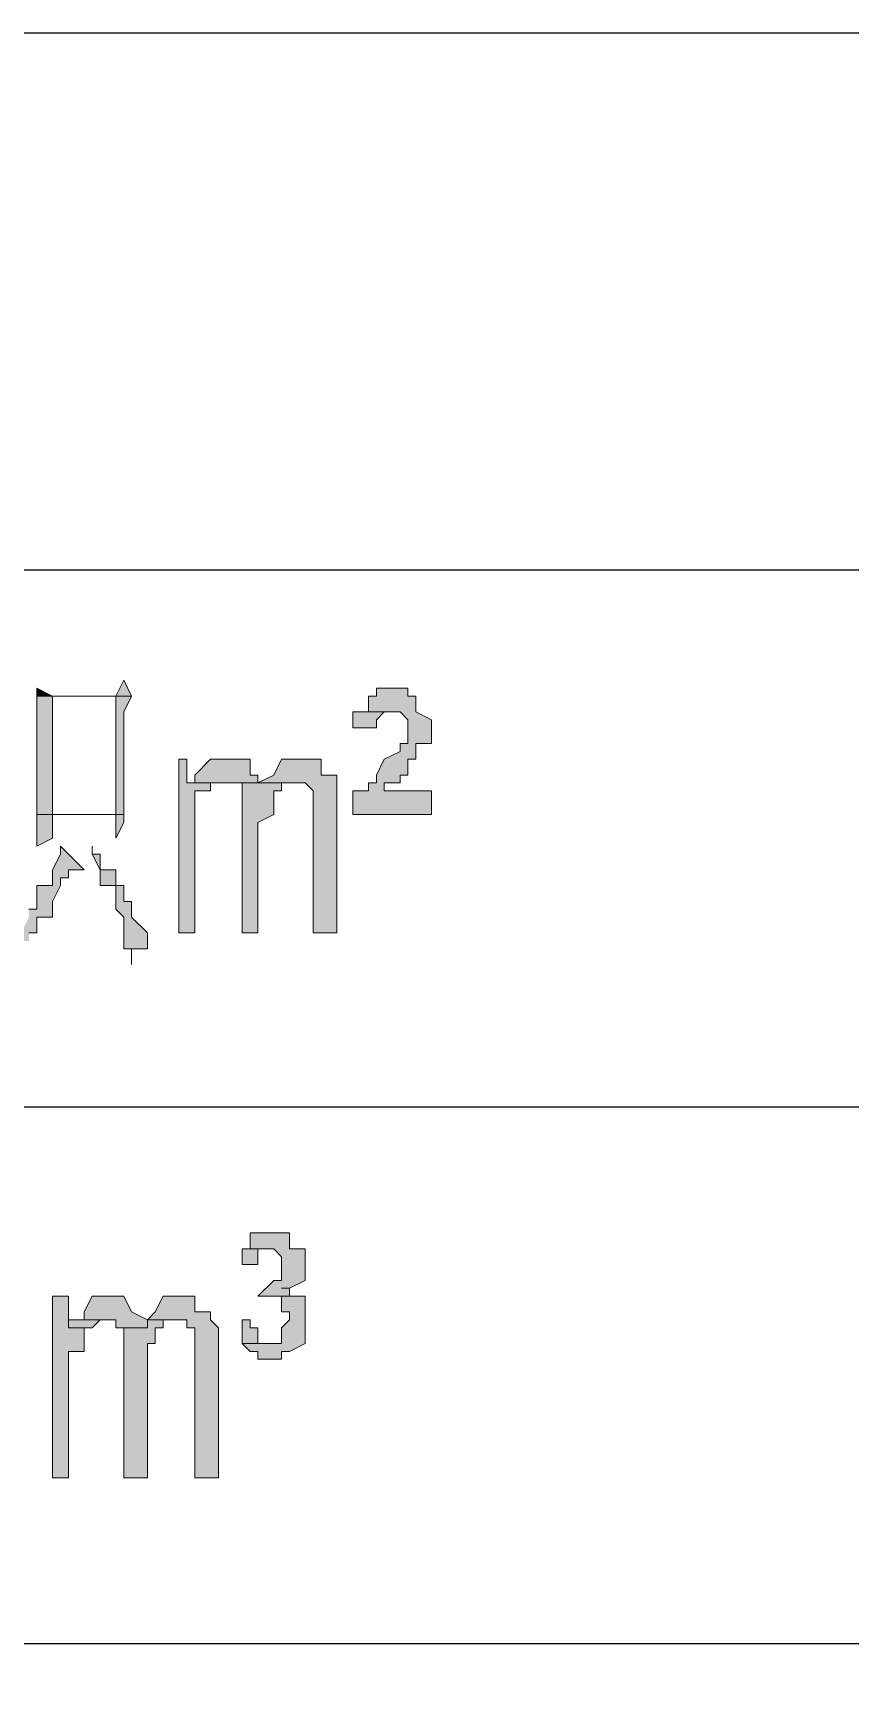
# Model space of a CAD drawing. Header units: millimetres. Extents: x 20 to 821, y 1 to 1134.
# Drawn here: x 720.99 to 739.62, y 1096.07 to 1133.6 of the extents above; entities that cross this region are included whole.
import ezdxf

# ---------------------------------------------------------------- set-up
doc = ezdxf.new("R2010")
doc.units = ezdxf.units.MM
doc.layers.add('1', color=7, linetype='Continuous')

msp = doc.modelspace()

# ---------------------------------------------------------------- hatches: boundary and pattern name
h = msp.add_hatch(color=0)
h.dxf.hatch_style = 2
h.paths.add_polyline_path([(723.06, 1118.841732), (722.88, 1118.481732), (721.08, 1118.481732), (721.08, 1118.121732), (721.08, 1115.781732), (722.88, 1115.781732), (722.88, 1115.241732), (723.06, 1115.601732), (723.06, 1115.781732), (721.44, 1115.781732), (721.44, 1118.481732), (723.24, 1118.481732)])
h = msp.add_hatch(color=0)
h.dxf.hatch_style = 2
h.paths.add_polyline_path([(721.08, 1118.661732), (721.08, 1118.481732), (721.44, 1118.481732)])
h = msp.add_hatch(color=0)
h.dxf.hatch_style = 2
h.paths.add_polyline_path([(723.24, 1118.481732), (722.88, 1118.481732), (722.88, 1115.781732), (721.44, 1115.781732), (723.06, 1115.781732), (723.06, 1118.121732)])
h = msp.add_hatch(color=0)
h.dxf.hatch_style = 2
h.paths.add_polyline_path([(729, 1118.661732), (728.82, 1118.661732), (728.82, 1118.481732), (728.64, 1118.481732), (728.64, 1118.121732), (729.36, 1118.121732), (729.54, 1117.941732), (729.54, 1117.401732), (729.36, 1117.401732), (729.36, 1117.221732), (729, 1117.041732), (728.82, 1116.681732), (728.82, 1116.501732), (728.64, 1116.501732), (728.64, 1116.321732), (728.28, 1116.321732), (728.28, 1115.781732), (730.08, 1115.781732), (730.08, 1116.321732), (729, 1116.321732), (729, 1116.501732), (729.36, 1116.501732), (729.36, 1116.681732), (729.54, 1116.681732), (729.54, 1117.041732), (729.72, 1117.041732), (729.72, 1117.401732), (730.08, 1117.401732), (730.08, 1117.941732), (729.72, 1118.121732), (729.72, 1118.481732), (729.54, 1118.481732), (729.54, 1118.661732), (729.36, 1118.661732)])
h = msp.add_hatch(color=0)
h.dxf.hatch_style = 2
h.paths.add_polyline_path([(728.64, 1118.121732), (728.28, 1118.121732), (728.28, 1117.941732), (728.28, 1117.761732), (728.82, 1117.761732), (728.82, 1117.941732), (729, 1118.121732)])
h = msp.add_hatch(color=0)
h.dxf.hatch_style = 2
h.paths.add_polyline_path([(724.5, 1117.041732), (724.32, 1117.041732), (724.32, 1113.081732), (724.68, 1113.081732), (724.68, 1115.061732), (724.68, 1116.321732), (725.04, 1116.321732), (725.04, 1116.501732), (724.5, 1116.501732)])
h = msp.add_hatch(color=0)
h.dxf.hatch_style = 2
h.paths.add_polyline_path([(725.4, 1117.041732), (725.04, 1117.041732), (724.68, 1116.681732), (724.68, 1116.501732), (725.22, 1116.501732), (726.12, 1116.501732), (726.12, 1116.681732), (725.94, 1116.681732), (725.94, 1117.041732)])
h = msp.add_hatch(color=0)
h.dxf.hatch_style = 2
h.paths.add_polyline_path([(727.2, 1117.041732), (726.66, 1117.041732), (726.48, 1116.681732), (726.12, 1116.501732), (727.2, 1116.501732), (727.38, 1116.321732), (727.38, 1113.081732), (727.92, 1113.081732), (727.92, 1116.321732), (727.92, 1116.501732), (727.92, 1116.681732), (727.56, 1116.681732), (727.56, 1117.041732), (727.38, 1117.041732)])
h = msp.add_hatch(color=0)
h.dxf.hatch_style = 2
h.paths.add_polyline_path([(724.68, 1116.501732), (724.5, 1116.501732), (725.04, 1116.501732), (725.22, 1116.501732)])
h = msp.add_hatch(color=0)
h.dxf.hatch_style = 2
h.paths.add_polyline_path([(726.12, 1116.501732), (725.76, 1116.501732), (725.76, 1116.321732), (725.76, 1113.081732), (726.12, 1113.081732), (726.12, 1115.601732), (726.48, 1115.781732), (726.48, 1116.321732), (726.66, 1116.321732), (726.66, 1116.501732), (726.84, 1116.501732)])
h = msp.add_hatch(color=0)
h.dxf.hatch_style = 2
h.paths.add_polyline_path([(721.08, 1115.781732), (721.08, 1115.061732), (721.44, 1115.241732), (721.44, 1115.781732), (722.88, 1115.781732)])
h = msp.add_hatch(color=0)
h.dxf.hatch_style = 2
h.paths.add_polyline_path([(721.62, 1115.061732), (721.62, 1114.881732), (721.44, 1114.521732), (721.44, 1114.161732), (721.08, 1114.161732), (721.08, 1113.621732), (720.9, 1113.621732), (720.9, 1113.441732), (720.72, 1113.081732), (720.72, 1112.901732), (720.36, 1112.901732), (720.36, 1112.721732), (720.18, 1112.361732), (720.36, 1112.361732), (720.36, 1112.721732), (720.72, 1112.721732), (720.72, 1112.901732), (720.9, 1112.901732), (720.9, 1113.081732), (721.08, 1113.081732), (721.08, 1113.441732), (721.44, 1113.441732), (721.44, 1113.621732), (721.44, 1113.801732), (721.62, 1114.161732), (721.62, 1114.341732), (721.8, 1114.341732), (721.8, 1114.521732), (722.16, 1114.521732)])
h = msp.add_hatch(color=0)
h.dxf.hatch_style = 2
h.paths.add_polyline_path([(722.34, 1115.061732), (722.34, 1114.881732), (722.52, 1114.521732), (722.52, 1114.161732), (722.88, 1114.161732), (722.88, 1113.621732), (723.06, 1113.441732), (723.06, 1112.721732), (723.24, 1112.721732), (723.24, 1112.361732), (723.24, 1112.721732), (723.6, 1112.721732), (723.6, 1112.901732), (723.6, 1113.081732), (723.24, 1113.441732), (723.24, 1113.801732), (723.06, 1113.801732), (723.06, 1114.161732), (722.88, 1114.161732), (722.88, 1114.521732), (722.52, 1114.521732), (722.52, 1114.881732), (722.34, 1114.881732)])
h = msp.add_hatch(color=0)
h.dxf.hatch_style = 2
h.paths.add_polyline_path([(726.48, 1106.241732), (725.94, 1106.241732), (725.94, 1105.881732), (725.76, 1105.881732), (726.48, 1105.881732), (726.66, 1105.701732), (726.66, 1105.161732), (726.48, 1105.161732), (726.12, 1104.801732), (727.2, 1104.801732), (726.84, 1104.801732), (726.84, 1104.981732), (726.66, 1104.981732), (726.84, 1104.981732), (727.2, 1105.161732), (727.2, 1105.881732), (726.84, 1105.881732), (726.84, 1106.241732), (726.66, 1106.241732)])
h = msp.add_hatch(color=0)
h.dxf.hatch_style = 2
h.paths.add_polyline_path([(725.76, 1105.881732), (725.76, 1105.521732), (725.94, 1105.521732), (726.12, 1105.521732), (726.12, 1105.701732), (726.12, 1105.881732), (726.48, 1105.881732)])
h = msp.add_hatch(color=0)
h.dxf.hatch_style = 2
h.paths.add_polyline_path([(721.8, 1104.801732), (721.44, 1104.801732), (721.44, 1100.661732), (721.8, 1100.661732), (721.8, 1102.821732), (721.8, 1103.541732), (722.16, 1103.541732), (722.16, 1104.081732), (722.34, 1104.081732), (721.8, 1104.081732)])
h = msp.add_hatch(color=0)
h.dxf.hatch_style = 2
h.paths.add_polyline_path([(722.88, 1104.801732), (722.34, 1104.801732), (722.16, 1104.441732), (722.16, 1104.261732), (721.8, 1104.261732), (722.88, 1104.261732), (722.88, 1104.081732), (723.6, 1104.081732), (723.6, 1104.261732), (723.24, 1104.441732), (723.06, 1104.801732)])
h = msp.add_hatch(color=0)
h.dxf.hatch_style = 2
h.paths.add_polyline_path([(724.32, 1104.801732), (723.96, 1104.801732), (723.78, 1104.441732), (723.6, 1104.261732), (724.5, 1104.261732), (724.5, 1104.081732), (724.68, 1104.081732), (724.68, 1103.721732), (724.68, 1100.661732), (725.22, 1100.661732), (725.22, 1104.081732), (725.04, 1104.261732), (725.04, 1104.441732), (724.68, 1104.441732), (724.68, 1104.801732), (724.5, 1104.801732)])
h = msp.add_hatch(color=0)
h.dxf.hatch_style = 2
h.paths.add_polyline_path([(727.2, 1104.801732), (726.48, 1104.801732), (726.66, 1104.801732), (726.66, 1104.441732), (726.84, 1104.441732), (726.84, 1104.261732), (726.66, 1104.081732), (726.66, 1103.721732), (726.48, 1103.721732), (725.76, 1103.721732), (725.94, 1103.541732), (726.12, 1103.541732), (726.12, 1103.361732), (726.66, 1103.361732), (726.66, 1103.541732), (726.84, 1103.541732), (727.2, 1103.721732)])
h = msp.add_hatch(color=0)
h.dxf.hatch_style = 2
h.paths.add_polyline_path([(721.8, 1104.261732), (721.8, 1104.081732), (722.34, 1104.081732), (722.52, 1104.261732)])
h = msp.add_hatch(color=0)
h.dxf.hatch_style = 2
h.paths.add_polyline_path([(723.6, 1104.261732), (723.6, 1104.081732), (722.88, 1104.081732), (723.06, 1104.081732), (723.06, 1103.721732), (723.06, 1100.661732), (723.6, 1100.661732), (723.6, 1103.721732), (723.78, 1103.721732), (723.78, 1104.081732), (723.96, 1104.081732), (723.96, 1104.261732), (724.32, 1104.261732)])
h = msp.add_hatch(color=0)
h.dxf.hatch_style = 2
h.paths.add_polyline_path([(725.94, 1104.261732), (725.76, 1104.261732), (725.76, 1104.081732), (725.76, 1103.721732), (726.48, 1103.721732), (726.12, 1103.721732), (726.12, 1104.081732), (725.94, 1104.081732)])

# ---------------------------------------------------------------- linework, layer by layer
at = {"layer": '1', "color": 0, "lineweight": 25}
for points in [[(20.16, 1133.601732), (821.16, 1133.601732), (821.16, 0.501732), (20.16, 0.501732), (20.16, 1133.601732)], [(557.64, 1133.601732), (821.16, 1133.601732)], [(557.64, 1121.361732), (821.16, 1121.361732)], [(557.64, 1109.121732), (821.16, 1109.121732)], [(557.64, 1096.881732), (821.16, 1096.881732)]]:
    msp.add_lwpolyline(points, dxfattribs=at)
at = {"layer": '1', "color": 0, "lineweight": 5}
for points in [[(723.06, 1118.841732), (722.88, 1118.481732), (721.08, 1118.481732), (721.08, 1118.121732), (721.08, 1115.781732), (722.88, 1115.781732), (722.88, 1115.241732), (723.06, 1115.601732), (723.06, 1115.781732), (721.44, 1115.781732), (721.44, 1118.481732), (723.24, 1118.481732), (723.06, 1118.841732)], [(721.08, 1118.661732), (721.08, 1118.481732), (721.44, 1118.481732), (721.08, 1118.661732)], [(723.24, 1118.481732), (722.88, 1118.481732), (722.88, 1115.781732), (721.44, 1115.781732), (723.06, 1115.781732), (723.06, 1118.121732), (723.24, 1118.481732)], [(729, 1118.661732), (728.82, 1118.661732), (728.82, 1118.481732), (728.64, 1118.481732), (728.64, 1118.121732), (729.36, 1118.121732), (729.54, 1117.941732), (729.54, 1117.401732), (729.36, 1117.401732), (729.36, 1117.221732), (729, 1117.041732), (728.82, 1116.681732), (728.82, 1116.501732), (728.64, 1116.501732), (728.64, 1116.321732), (728.28, 1116.321732), (728.28, 1115.781732), (730.08, 1115.781732), (730.08, 1116.321732), (729, 1116.321732), (729, 1116.501732), (729.36, 1116.501732), (729.36, 1116.681732), (729.54, 1116.681732), (729.54, 1117.041732), (729.72, 1117.041732), (729.72, 1117.401732), (730.08, 1117.401732), (730.08, 1117.941732), (729.72, 1118.121732), (729.72, 1118.481732), (729.54, 1118.481732), (729.54, 1118.661732), (729.36, 1118.661732), (729, 1118.661732)], [(728.64, 1118.121732), (728.28, 1118.121732), (728.28, 1117.941732), (728.28, 1117.761732), (728.82, 1117.761732), (728.82, 1117.941732), (729, 1118.121732), (728.64, 1118.121732)], [(724.5, 1117.041732), (724.32, 1117.041732), (724.32, 1113.081732), (724.68, 1113.081732), (724.68, 1115.061732), (724.68, 1116.321732), (725.04, 1116.321732), (725.04, 1116.501732), (724.5, 1116.501732), (724.5, 1117.041732)], [(725.4, 1117.041732), (725.04, 1117.041732), (724.68, 1116.681732), (724.68, 1116.501732), (725.22, 1116.501732), (726.12, 1116.501732), (726.12, 1116.681732), (725.94, 1116.681732), (725.94, 1117.041732), (725.4, 1117.041732)], [(727.2, 1117.041732), (726.66, 1117.041732), (726.48, 1116.681732), (726.12, 1116.501732), (727.2, 1116.501732), (727.38, 1116.321732), (727.38, 1113.081732), (727.92, 1113.081732), (727.92, 1116.321732), (727.92, 1116.501732), (727.92, 1116.681732), (727.56, 1116.681732), (727.56, 1117.041732), (727.38, 1117.041732), (727.2, 1117.041732)], [(724.68, 1116.501732), (724.5, 1116.501732), (725.04, 1116.501732), (725.22, 1116.501732), (724.68, 1116.501732)], [(726.12, 1116.501732), (725.76, 1116.501732), (725.76, 1116.321732), (725.76, 1113.081732), (726.12, 1113.081732), (726.12, 1115.601732), (726.48, 1115.781732), (726.48, 1116.321732), (726.66, 1116.321732), (726.66, 1116.501732), (726.84, 1116.501732), (726.12, 1116.501732)], [(721.08, 1115.781732), (721.08, 1115.061732), (721.44, 1115.241732), (721.44, 1115.781732), (722.88, 1115.781732), (721.08, 1115.781732)], [(721.62, 1115.061732), (721.62, 1114.881732), (721.44, 1114.521732), (721.44, 1114.161732), (721.08, 1114.161732), (721.08, 1113.621732), (720.9, 1113.621732)], [(720.9, 1113.081732), (721.08, 1113.081732), (721.08, 1113.441732), (721.44, 1113.441732), (721.44, 1113.621732), (721.44, 1113.801732), (721.62, 1114.161732), (721.62, 1114.341732), (721.8, 1114.341732), (721.8, 1114.521732), (722.16, 1114.521732), (721.62, 1115.061732)], [(722.34, 1115.061732), (722.34, 1114.881732), (722.52, 1114.521732), (722.52, 1114.161732), (722.88, 1114.161732), (722.88, 1113.621732), (723.06, 1113.441732), (723.06, 1112.721732), (723.24, 1112.721732), (723.24, 1112.361732), (723.24, 1112.721732), (723.6, 1112.721732), (723.6, 1112.901732), (723.6, 1113.081732), (723.24, 1113.441732), (723.24, 1113.441732), (723.24, 1113.801732), (723.06, 1113.801732), (723.06, 1114.161732), (722.88, 1114.161732), (722.88, 1114.521732), (722.52, 1114.521732), (722.52, 1114.881732), (722.34, 1114.881732), (722.34, 1115.061732)], [(726.48, 1106.241732), (725.94, 1106.241732), (725.94, 1105.881732), (725.76, 1105.881732), (726.48, 1105.881732), (726.66, 1105.701732), (726.66, 1105.161732), (726.48, 1105.161732), (726.12, 1104.801732), (727.2, 1104.801732), (726.84, 1104.801732), (726.84, 1104.981732), (726.66, 1104.981732), (726.84, 1104.981732), (727.2, 1105.161732), (727.2, 1105.881732), (726.84, 1105.881732), (726.84, 1106.241732), (726.66, 1106.241732), (726.48, 1106.241732)], [(725.76, 1105.881732), (725.76, 1105.521732), (725.94, 1105.521732), (726.12, 1105.521732), (726.12, 1105.701732), (726.12, 1105.881732), (726.48, 1105.881732), (725.76, 1105.881732)], [(721.8, 1104.801732), (721.44, 1104.801732), (721.44, 1100.661732), (721.8, 1100.661732), (721.8, 1102.821732), (721.8, 1103.541732), (722.16, 1103.541732), (722.16, 1104.081732), (722.34, 1104.081732), (721.8, 1104.081732), (721.8, 1104.801732)], [(722.88, 1104.801732), (722.34, 1104.801732), (722.16, 1104.441732), (722.16, 1104.261732), (721.8, 1104.261732), (722.88, 1104.261732), (722.88, 1104.081732), (723.6, 1104.081732), (723.6, 1104.261732), (723.24, 1104.441732), (723.06, 1104.801732), (722.88, 1104.801732)], [(724.32, 1104.801732), (723.96, 1104.801732), (723.78, 1104.441732), (723.6, 1104.261732), (724.5, 1104.261732), (724.5, 1104.081732), (724.68, 1104.081732), (724.68, 1103.721732), (724.68, 1100.661732), (725.22, 1100.661732), (725.22, 1104.081732), (725.22, 1104.081732), (725.04, 1104.261732), (725.04, 1104.441732), (724.68, 1104.441732), (724.68, 1104.801732), (724.5, 1104.801732), (724.32, 1104.801732)], [(727.2, 1104.801732), (726.48, 1104.801732), (726.66, 1104.801732), (726.66, 1104.441732), (726.84, 1104.441732), (726.84, 1104.261732), (726.66, 1104.081732), (726.66, 1103.721732), (726.48, 1103.721732), (725.76, 1103.721732), (725.94, 1103.541732), (726.12, 1103.541732), (726.12, 1103.361732), (726.66, 1103.361732), (726.66, 1103.541732), (726.84, 1103.541732), (727.2, 1103.721732), (727.2, 1104.801732)], [(721.8, 1104.261732), (721.8, 1104.081732), (722.34, 1104.081732), (722.52, 1104.261732), (721.8, 1104.261732)], [(723.6, 1104.261732), (723.6, 1104.081732), (722.88, 1104.081732), (723.06, 1104.081732), (723.06, 1103.721732), (723.06, 1100.661732), (723.6, 1100.661732), (723.6, 1103.721732), (723.78, 1103.721732), (723.78, 1104.081732), (723.96, 1104.081732), (723.96, 1104.261732), (724.32, 1104.261732), (723.6, 1104.261732)], [(725.94, 1104.261732), (725.76, 1104.261732), (725.76, 1104.081732), (725.76, 1103.721732), (726.48, 1103.721732), (726.12, 1103.721732), (726.12, 1104.081732), (725.94, 1104.081732), (725.94, 1104.261732)]]:
    msp.add_lwpolyline(points, dxfattribs=at)

doc.saveas('drawing.dxf')
